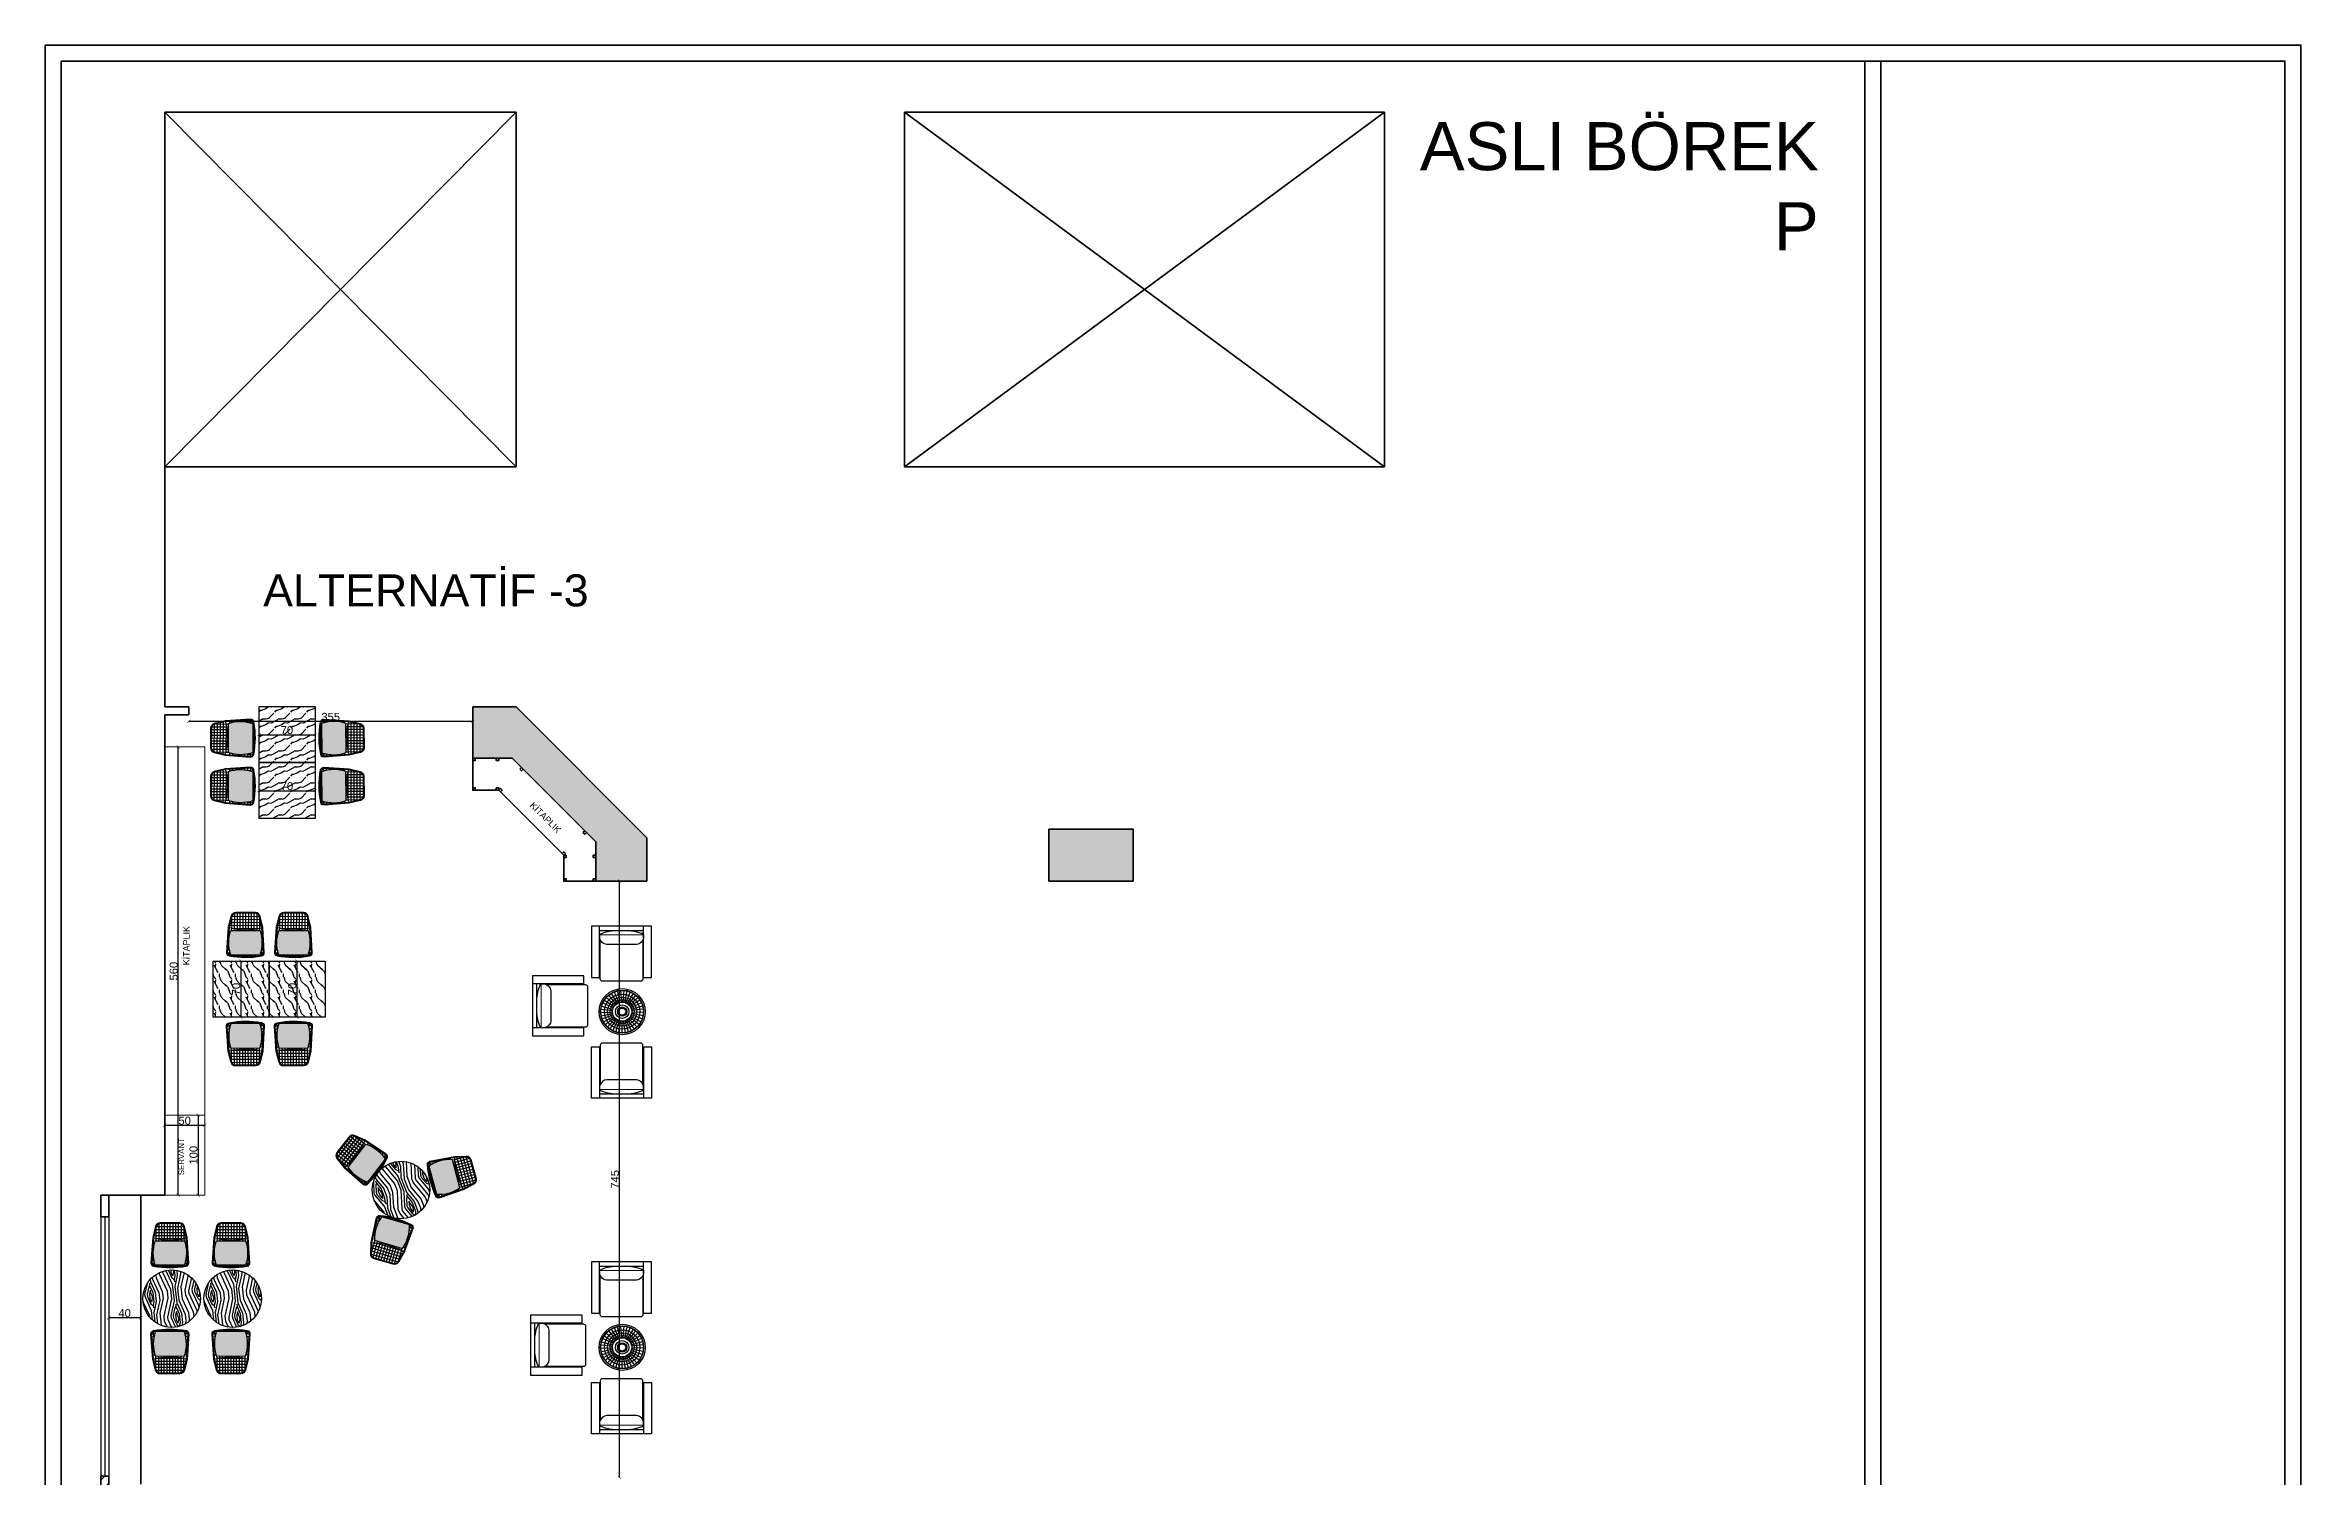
# Model space of a CAD drawing. Header units: millimetres. Extents: x 44201 to 155283, y 19965 to 32744.
# Drawn here: x 152464 to 155283, y 30956 to 32744 of the extents above; entities that cross this region are included whole.
import ezdxf

# ---------------------------------------------------------------- set-up
doc = ezdxf.new("R2010")
doc.units = ezdxf.units.MM
for name, color, linetype in [('CAM', 121, 'Continuous'), ('ELK', 40, 'Continuous'), ('MOB', 43, 'Continuous'), ('MUTFAK EKİPMAN', 150, 'Continuous'), ('TAR', 9, 'Continuous'), ('tefris', 36, 'Continuous'), ('yazi', 74, 'Continuous')]:
    doc.layers.add(name, color=color, linetype=linetype)
for name, color, linetype, lineweight in [('duvar', 7, 'Continuous', 35), ('estofado', 7, 'Continuous', 25), ('TEFRIS1', 15, 'Continuous', 15), ('tefriş', 252, 'Continuous', 13), ('ölçüler', 143, 'Continuous', 5)]:
    doc.layers.add(name, color=color, linetype=linetype, lineweight=lineweight)
doc.styles.get("Standard").update_dxf_attribs({"font": 'Arial.ttf'})
doc.dimstyles.new('ISO-25', dxfattribs={"dimtxt": 10, "dimasz": 4, "dimexe": 1.25, "dimexo": 0.625, "dimtad": 1, "dimtxsty": 'Standard', "dimblk": 'ARCHTICK', "dimcen": 2.5, "dimse1": 1, "dimse2": 1, "dimadec": 0, "dimazin": 0, "dimtfac": 1, "dimtmove": 0, "dimatfit": 3, "dimldrblk": 'ARCHTICK', "dimfxl": 1, "dimarcsym": 0})

# ---------------------------------------------------------------- blocks, each defined once
blk = doc.blocks.new('fhfhsdf')
at = {"layer": 'duvar'}
for p, q in [((142947.2, 13953.9), (142996.2, 13953.9)), ((142947.2, 13913.9), (142947.2, 13953.9)), ((143100.8, 13849.2), (142996.2, 13953.9)), ((142947.2, 13913.9), (142979.6, 13913.9)), ((143060.8, 13832.6), (142979.6, 13913.9)), ((143100.8, 13849.2), (143100.8, 13800.2)), ((143060.8, 13832.6), (143060.8, 13800.2)), ((143060.8, 13800.2), (143100.8, 13800.2))]:
    blk.add_line(p, q, dxfattribs=at)
for points in [[(142947.2, 13953.9), (142950.2, 13953.9), (142950.2, 13950.9), (142947.2, 13950.9)], [(142976.6, 13953.9), (142979.6, 13953.9), (142979.6, 13950.9), (142976.6, 13950.9)], [(143005.8, 13940), (143007.9, 13942.1), (143010, 13940), (143007.9, 13937.9)], [(142947.2, 13916.9), (142950.2, 13916.9), (142950.2, 13913.9), (142947.2, 13913.9)], [(142976.6, 13916.9), (142979.6, 13916.9), (142979.6, 13913.9), (142976.6, 13913.9)], [(142979.6, 13913.9), (142981.7, 13916), (142983.9, 13913.9), (142981.7, 13911.7)], [(143084.9, 13860.9), (143087, 13863), (143089.1, 13860.9), (143087, 13858.8)], [(143058.7, 13834.8), (143060.8, 13836.9), (143063, 13834.8), (143060.8, 13832.6)], [(143060.8, 13832.6), (143063.8, 13832.6), (143063.8, 13829.6), (143060.8, 13829.6)], [(143097.8, 13832.6), (143100.8, 13832.6), (143100.8, 13829.6), (143097.8, 13829.6)], [(143060.8, 13803.2), (143063.8, 13803.2), (143063.8, 13800.2), (143060.8, 13800.2)], [(143097.8, 13803.2), (143100.8, 13803.2), (143100.8, 13800.2), (143097.8, 13800.2)]]:
    blk.add_lwpolyline(points, close=True, dxfattribs=at)
blk = doc.blocks.new('fhsghg')
at = {"layer": 'tefris', "linetype": 'Continuous', "lineweight": 25}
h = blk.add_hatch(dxfattribs=at)
h.set_pattern_fill('WOOD2', color=35, scale=10, pattern_type=2)
h.set_pattern_definition([(108.4349, (15.2, 0), (-19.99996806, 40.0000087), [7.58946, -55.65608]), (139.3987, (12.8, 7.2), (-119.999980363, 100.000008425), [3.68782, -180.70308]), (136.8476, (30, 9.6), (-299.99995075, 280.0000566776), [8.77268, -429.86156]), (109.9831, (23.6, 15.6), (-59.99998908, 160.000013176), [4.68188, -229.41212]), (90, (22, 0), (-20, 20), [4, -16]), (118.4429, (22, 4), (139.999876778, -260.0000753187), [10.91788, -534.97588]), (84.2894, (16.8, 13.6), (-20.000026293, -179.99998847), [4.01996, -196.97756]), (129.8056, (17.2, 17.6), (80.000048652, -99.999961226), [3.1241, -153.0809])])
h.paths.add_polyline_path([(229331.2, 10732), (229331.2, 10662), (229401.2, 10662), (229401.2, 10732)])
at = {"layer": 'tefris', "color": 35, "linetype": 'Continuous', "lineweight": 25}
blk.add_lwpolyline([(229331.2, 10732), (229401.2, 10732), (229401.2, 10662), (229331.2, 10662), (229331.2, 10732)], dxfattribs=at)
blk = doc.blocks.new('_ArchTick')
at = {"color": 0, "linetype": 'ByBlock', "const_width": 0.15}
blk.add_lwpolyline([(-0.5, -0.5), (0.5, 0.5)], dxfattribs=at)
blk = doc.blocks.new('*D1775')
at = {"layer": 'Defpoints', "color": 0, "transparency": 16777216}
for p in [(152731.4, 31813.9), (152801.4, 31813.9), (152801.4, 31812.8)]:
    blk.add_point(p, dxfattribs=at)
at = {"layer": 'ölçüler', "color": 0, "lineweight": -2, "transparency": 16777216}
blk.add_line((152731.4, 31812.8), (152801.4, 31812.8), dxfattribs=at)
at = {"layer": 'ölçüler', "color": 0, "lineweight": -2, "transparency": 16777216, "xscale": 4, "yscale": 4, "zscale": 4, "rotation": 180}
blk.add_blockref('_ArchTick', (152731.4, 31812.8), dxfattribs=at)
at = {"layer": 'ölçüler', "color": 0, "lineweight": -2, "transparency": 16777216, "xscale": 4, "yscale": 4, "zscale": 4}
blk.add_blockref('_ArchTick', (152801.4, 31812.8), dxfattribs=at)
at = {"layer": 'ölçüler', "color": 0, "transparency": 16777216, "insert": (152766.4, 31818.5), "char_height": 10, "attachment_point": 5}
blk.add_mtext('70', dxfattribs=at)
blk = doc.blocks.new('Banqueta Banc May')
at = {"layer": 'estofado'}
h = blk.add_hatch(color=256, dxfattribs=at)
h.set_gradient(color1=(203, 207, 210), one_color=1, tint=1, name='CYLINDER')
h.paths.add_polyline_path([(0.123, -0.01, -0.345989), (0.172, -0.048), (0.205, -0.187), (0.205, -0.188, 0.00324), (0.215, -0.185), (0.181, -0.046, 0.345989), (0.123, 0), (-0.123, 0, 0.345989), (-0.181, -0.046), (-0.215, -0.185, 0.00324), (-0.205, -0.188), (-0.205, -0.187), (-0.172, -0.048, -0.345989), (-0.123, -0.01)])
h = blk.add_hatch(color=256, dxfattribs=at)
h.set_gradient(color1=(203, 207, 210), one_color=1, tint=1, name='CYLINDER')
h.paths.add_polyline_path([(0.123, -0.01, -0.345989), (0.172, -0.048), (0.205, -0.187), (0.205, -0.188, 0.00324), (0.215, -0.185), (0.181, -0.046, 0.345989), (0.123, 0), (-0.123, 0, 0.345989), (-0.181, -0.046), (-0.215, -0.185, 0.00324), (-0.205, -0.188), (-0.205, -0.187), (-0.172, -0.048, -0.345989), (-0.123, -0.01)])
h = blk.add_hatch(color=256, dxfattribs=at)
h.set_gradient(color1=(225, 227, 229), one_color=1, tint=1, name='CURVED')
h.paths.add_polyline_path([(0.182, -0.529, 0.167263), (0.182, -0.224), (-0.182, -0.224, 0.167263), (-0.182, -0.529)])
for p, q in [((-0.211, -0.279), (-0.197, -0.279)), ((-0.209, -0.241), (-0.188, -0.241)), ((-0.199, -0.16), (0.199, -0.16)), ((-0.19, -0.122), (0.19, -0.122)), ((-0.181, -0.085), (0.181, -0.085)), ((-0.175, -0.195), (-0.177, -0.224)), ((-0.175, -0.061), (-0.175, -0.195)), ((-0.171, -0.047), (0.171, -0.047)), ((-0.167, -0.197), (0.167, -0.197)), ((-0.14, -0.202), (-0.142, -0.224)), ((-0.14, -0.013), (-0.14, -0.202)), ((-0.105, -0.208), (-0.106, -0.224)), ((-0.105, -0.01), (-0.105, -0.208)), ((-0.07, -0.212), (-0.071, -0.224)), ((-0.07, -0.01), (-0.07, -0.212)), ((-0.035, -0.215), (-0.036, -0.224)), ((-0.035, -0.01), (-0.035, -0.215)), ((0, -0.01), (0, -0.215)), ((0, -0.215), (0, -0.224)), ((0.035, -0.01), (0.035, -0.215)), ((0.035, -0.215), (0.036, -0.224)), ((0.07, -0.01), (0.07, -0.212)), ((0.07, -0.212), (0.071, -0.224)), ((0.105, -0.01), (0.105, -0.208)), ((0.105, -0.208), (0.106, -0.224)), ((0.14, -0.013), (0.14, -0.202)), ((0.14, -0.202), (0.142, -0.224)), ((0.175, -0.061), (0.175, -0.195)), ((0.175, -0.195), (0.177, -0.224)), ((0.188, -0.241), (0.209, -0.241)), ((0.197, -0.279), (0.211, -0.279)), ((-0.226, -0.503), (-0.19, -0.503)), ((-0.224, -0.466), (-0.199, -0.466)), ((-0.221, -0.429), (-0.205, -0.429)), ((-0.219, -0.391), (-0.207, -0.391)), ((-0.216, -0.354), (-0.207, -0.354)), ((-0.214, -0.316), (-0.204, -0.316)), ((-0.198, -0.473), (-0.203, -0.531)), ((-0.167, -0.529), (-0.168, -0.537)), ((-0.141, -0.541), (0.141, -0.541)), ((-0.132, -0.529), (-0.133, -0.542)), ((-0.096, -0.529), (-0.098, -0.546)), ((-0.061, -0.529), (-0.063, -0.548)), ((0, -0.529), (0, -0.55)), ((0.061, -0.529), (0.063, -0.548)), ((0.096, -0.529), (0.098, -0.546)), ((0.132, -0.529), (0.133, -0.542)), ((0.167, -0.529), (0.168, -0.537)), ((0.19, -0.503), (0.226, -0.503)), ((0.198, -0.473), (0.203, -0.531)), ((0.199, -0.466), (0.224, -0.466)), ((0.204, -0.316), (0.214, -0.316)), ((0.205, -0.429), (0.221, -0.429)), ((0.207, -0.354), (0.216, -0.354)), ((0.207, -0.391), (0.219, -0.391))]:
    blk.add_line(p, q, dxfattribs=at)
for points in [[(0.236, -0.499), (0.215, -0.185), (0.181, -0.046, 0.345989), (0.123, 0), (-0.123, 0, 0.345989), (-0.181, -0.046), (-0.215, -0.185), (-0.236, -0.499, 0.379693), (-0.203, -0.541, 0.092971), (0.203, -0.541, 0.379693)], [(0.226, -0.5), (0.205, -0.187), (0.172, -0.048, 0.345989), (0.123, -0.01), (-0.123, -0.01, 0.345989), (-0.172, -0.048), (-0.205, -0.187), (-0.226, -0.5, 0.379693), (-0.202, -0.531, 0.092971), (0.202, -0.531, 0.379693)], [(-0.182, -0.529, -0.167263), (-0.182, -0.224), (0.182, -0.224, -0.167263), (0.182, -0.529)]]:
    blk.add_lwpolyline(points, format="xyb", close=True, dxfattribs=at)
blk.add_arc((0, 0.573), 0.788, 254.1516, 285.8484, dxfattribs=at)
blk = doc.blocks.new('*D1776')
at = {"layer": 'Defpoints', "color": 0, "transparency": 16777216}
for p in [(152731.4, 31883.9), (152801.4, 31883.9), (152801.4, 31882.8)]:
    blk.add_point(p, dxfattribs=at)
at = {"layer": 'ölçüler', "color": 0, "lineweight": -2, "transparency": 16777216}
blk.add_line((152731.4, 31882.8), (152801.4, 31882.8), dxfattribs=at)
at = {"layer": 'ölçüler', "color": 0, "lineweight": -2, "transparency": 16777216, "xscale": 4, "yscale": 4, "zscale": 4, "rotation": 180}
blk.add_blockref('_ArchTick', (152731.4, 31882.8), dxfattribs=at)
at = {"layer": 'ölçüler', "color": 0, "lineweight": -2, "transparency": 16777216, "xscale": 4, "yscale": 4, "zscale": 4}
blk.add_blockref('_ArchTick', (152801.4, 31882.8), dxfattribs=at)
at = {"layer": 'ölçüler', "color": 0, "transparency": 16777216, "insert": (152766.4, 31888.5), "char_height": 10, "attachment_point": 5}
blk.add_mtext('70', dxfattribs=at)
blk = doc.blocks.new('*D1777')
at = {"layer": 'Defpoints', "color": 0, "transparency": 16777216}
for p in [(152709.8, 31600), (152708.8, 31530), (152709.8, 31530)]:
    blk.add_point(p, dxfattribs=at)
at = {"layer": 'ölçüler', "color": 0, "lineweight": -2, "transparency": 16777216}
blk.add_line((152708.8, 31600), (152708.8, 31530), dxfattribs=at)
at = {"layer": 'ölçüler', "color": 0, "lineweight": -2, "transparency": 16777216, "xscale": 4, "yscale": 4, "zscale": 4}
for p, rotation in [((152708.8, 31600), 90), ((152708.8, 31530), 270)]:
    blk.add_blockref('_ArchTick', p, dxfattribs=dict(at, rotation=rotation))
at = {"layer": 'ölçüler', "color": 0, "transparency": 16777216, "insert": (152703, 31565), "char_height": 10, "attachment_point": 5, "rotation": 90}
blk.add_mtext('70', dxfattribs=at)
blk = doc.blocks.new('*D1778')
at = {"layer": 'Defpoints', "color": 0, "transparency": 16777216}
for p in [(152779.8, 31600), (152778.8, 31530), (152779.8, 31530)]:
    blk.add_point(p, dxfattribs=at)
at = {"layer": 'ölçüler', "color": 0, "lineweight": -2, "transparency": 16777216}
blk.add_line((152778.8, 31600), (152778.8, 31530), dxfattribs=at)
at = {"layer": 'ölçüler', "color": 0, "lineweight": -2, "transparency": 16777216, "xscale": 4, "yscale": 4, "zscale": 4}
for p, rotation in [((152778.8, 31600), 90), ((152778.8, 31530), 270)]:
    blk.add_blockref('_ArchTick', p, dxfattribs=dict(at, rotation=rotation))
at = {"layer": 'ölçüler', "color": 0, "transparency": 16777216, "insert": (152773, 31565), "char_height": 10, "attachment_point": 5, "rotation": 90}
blk.add_mtext('70', dxfattribs=at)
blk = doc.blocks.new('*D1745')
at = {"layer": 'Defpoints', "color": 0, "transparency": 16777216}
for p in [(152630.6, 31867.4), (152663.6, 31867.4), (152663.6, 31307.4)]:
    blk.add_point(p, dxfattribs=at)
at = {"layer": 'ölçüler', "color": 0, "lineweight": -2, "transparency": 16777216}
blk.add_line((152630.6, 31307.4), (152630.6, 31867.4), dxfattribs=at)
at = {"layer": 'ölçüler', "color": 0, "lineweight": -2, "transparency": 16777216, "xscale": 4, "yscale": 4, "zscale": 4}
for p, rotation in [((152630.6, 31867.4), 90), ((152630.6, 31307.4), 270)]:
    blk.add_blockref('_ArchTick', p, dxfattribs=dict(at, rotation=rotation))
at = {"layer": 'ölçüler', "color": 0, "transparency": 16777216, "insert": (152624.9, 31587.4), "char_height": 10, "attachment_point": 5, "rotation": 90}
blk.add_mtext('560', dxfattribs=at)
blk = doc.blocks.new('DSFHSFHF')
at = {"layer": 'tefris'}
for p, q in [((128772.8, -3013.1), (128708.5, -3013.1)), ((128708.5, -3013.1), (128708.5, -3024)), ((128772.8, -3088.2), (128772.8, -3013.1)), ((128708.5, -3022.2), (128708.5, -3024)), ((128708.5, -3023.1), (128772.8, -3023.1)), ((128767.4, -3023.1), (128767.4, -3078.2)), ((128708.5, -3077.3), (128708.5, -3088.2)), ((128708.5, -3078.2), (128772.8, -3078.2)), ((128708.5, -3088.2), (128772.8, -3088.2))]:
    blk.add_line(p, q, dxfattribs=at)
for points in [[(128755.6, -3077.3), (128708.5, -3077.3), (128706.7, -3077.3, -0.414214), (128704, -3074.6), (128704, -3026.7, -0.414214), (128706.7, -3024), (128708.5, -3024), (128755.6, -3024)], [(128767.4, -3057.5, -0.1061), (128763, -3076.9, -0.322902), (128761.3, -3078.2), (128760.2, -3078.2, -0.394192), (128749.8, -3069.3), (128749.8, -3051.4), (128749.8, -3032, -0.28721), (128756.4, -3023.6, -0.28721)], [(128762.5, -3023.6, -0.125627), (128763, -3024.4, -0.1061), (128767.4, -3043.8)]]:
    blk.add_lwpolyline(points, format="xyb", dxfattribs=at)
at = {"layer": 'TEFRIS1'}
for p, q in [((128762.6, -3023.6), (128756.4, -3023.6)), ((128762.1, -3023.6), (128762.1, -3078.2)), ((128763.8, -3075), (128763.8, -3078.2))]:
    blk.add_line(p, q, dxfattribs=at)
blk = doc.blocks.new('4348-16')
at = {"layer": 'MOB'}
blk.add_circle((0, 0), 44.5, dxfattribs=at)
at = {"layer": 'TAR'}
for p, q in [((-41, 1.6), (-19, 0.7)), ((-40.3, 7.8), (-18.7, 3.6)), ((-38.6, 13.9), (-17.9, 6.4)), ((-36, 19.6), (-16.7, 9.1)), ((-32.6, 24.9), (-15.1, 11.5)), ((-28.4, 29.5), (-13.2, 13.7)), ((-23.6, 33.5), (-10.9, 15.5)), ((-18.2, 36.7), (-8.4, 17)), ((-12.4, 39.1), (-5.7, 18.1)), ((-6.3, 40.5), (-2.9, 18.8)), ((0, 41), (0, 19)), ((6.3, 40.5), (2.9, 18.8)), ((12.4, 39.1), (5.7, 18.1)), ((18.2, 36.7), (8.4, 17)), ((23.6, 33.5), (10.9, 15.5)), ((28.4, 29.5), (13.2, 13.7)), ((32.6, 24.9), (15.1, 11.5)), ((36, 19.6), (16.7, 9.1)), ((38.6, 13.9), (17.9, 6.4)), ((40.3, 7.8), (18.7, 3.6)), ((41, 1.6), (19, 0.7)), ((-40.7, -4.7), (-18.9, -2.2)), ((-39.5, -10.9), (-18.3, -5)), ((-37.4, -16.8), (-17.3, -7.8)), ((-34.4, -22.3), (-15.9, -10.3)), ((-30.6, -27.3), (-14.2, -12.6)), ((-26.1, -31.6), (-12.1, -14.7)), ((-21, -35.2), (-9.7, -16.3)), ((-15.3, -38), (-7.1, -17.6)), ((-9.3, -39.9), (-4.3, -18.5)), ((-3.1, -40.9), (-1.5, -18.9)), ((3.1, -40.9), (1.5, -18.9)), ((9.3, -39.9), (4.3, -18.5)), ((15.3, -38), (7.1, -17.6)), ((21, -35.2), (9.7, -16.3)), ((26.1, -31.6), (12.1, -14.7)), ((30.6, -27.3), (14.2, -12.6)), ((34.4, -22.3), (15.9, -10.3)), ((37.4, -16.8), (17.3, -7.8)), ((39.5, -10.9), (18.3, -5)), ((40.7, -4.7), (18.9, -2.2))]:
    blk.add_line(p, q, dxfattribs=at)
for radius in [41.5, 41, 34, 28, 23, 19, 18.5, 13, 9, 7]:
    blk.add_circle((0, 0), radius, dxfattribs=at)
blk = doc.blocks.new('jnsfghndg')
at = {"layer": 'tefris', "color": 35, "linetype": 'Continuous', "lineweight": 25}
for p, q in [((144995.8, -1291.8), (145005.1, -1303.9)), ((145000.5, -1290.1), (145010.3, -1302.9)), ((145004.8, -1289.3), (145013.4, -1300.6)), ((145008.6, -1289.2), (145014.4, -1296.8)), ((145011.7, -1289.4), (145015.8, -1294.7)), ((145015.2, -1290), (145017.2, -1292.7)), ((145015.7, -1290.2), (145016.9, -1291)), ((145016.9, -1291), (145020.6, -1292)), ((144979, -1311.6), (144980, -1312.3)), ((144980, -1312.3), (144998.8, -1317.6)), ((144980.2, -1308), (144981, -1308.5)), ((144981, -1308.5), (144999.9, -1313.8)), ((144981.8, -1304.6), (144982.1, -1304.8)), ((144982.1, -1304.8), (144997.2, -1309)), ((144983.1, -1302.5), (144983.5, -1302.7)), ((144983.5, -1302.7), (144991, -1304.8)), ((144984.6, -1300.5), (144986.9, -1302.1)), ((144986.2, -1298.6), (144986.3, -1298.6)), ((144986.3, -1298.6), (144988.3, -1300)), ((144986.9, -1302.1), (144990.7, -1303.1)), ((144987.1, -1297.7), (144992.1, -1301.1)), ((144988.3, -1300), (144990.7, -1303.1)), ((144989, -1296), (144993.5, -1299)), ((144991, -1304.8), (144994.5, -1304.2)), ((144992.1, -1301.1), (144994.5, -1304.2)), ((144992.2, -1293.7), (144994.5, -1295.3)), ((144993.5, -1299), (145000.6, -1308.4)), ((144994.5, -1295.3), (145004, -1307.7)), ((144994.5, -1304.2), (144996.5, -1305.6)), ((144997.2, -1309), (145011.5, -1318.7)), ((144999.9, -1313.8), (145008.1, -1319.4)), ((145000.6, -1308.4), (145014.9, -1318.1)), ((145004, -1307.7), (145014.3, -1314.6)), ((145005.1, -1303.9), (145015.3, -1310.9)), ((145010.3, -1302.9), (145014.4, -1305.7)), ((145013.4, -1300.6), (145015.4, -1302)), ((145014.3, -1314.6), (145029.4, -1318.9)), ((145014.4, -1296.8), (145016.5, -1298.2)), ((145014.4, -1305.7), (145033.2, -1311)), ((145015.3, -1310.9), (145030.4, -1315.1)), ((145015.4, -1302), (145034.3, -1307.2)), ((145015.8, -1294.7), (145017.9, -1296.1)), ((145016.5, -1298.2), (145031.5, -1302.4)), ((145017.2, -1292.7), (145021.3, -1295.5)), ((145017.9, -1296.1), (145025.4, -1298.3)), ((145020.6, -1292), (145022.7, -1293.4)), ((145021.3, -1295.5), (145025.1, -1296.5)), ((145022.7, -1293.4), (145025.1, -1296.5)), ((145025.4, -1298.3), (145028.8, -1297.6)), ((145028.7, -1297.5), (145028.8, -1297.6)), ((145028.8, -1297.6), (145029, -1297.7)), ((145030.4, -1315.1), (145036.6, -1319.3)), ((145031.5, -1302.4), (145033.9, -1304)), ((145033.2, -1311), (145037.6, -1314)), ((145034.3, -1307.2), (145036.1, -1308.5)), ((144978, -1320), (144979.9, -1321.2)), ((144978.2, -1315.6), (144981, -1317.5)), ((144978.3, -1323.1), (144980.6, -1324.7)), ((144979.5, -1328.4), (144986.6, -1337.8)), ((144979.9, -1321.2), (144995, -1325.5)), ((144980.6, -1324.7), (144991.9, -1327.8)), ((144980.9, -1326.4), (144982.9, -1327.8)), ((144981, -1317.5), (144996, -1321.7)), ((144982.9, -1327.8), (144983.3, -1329.5)), ((144982.9, -1327.8), (144990.5, -1329.9)), ((144983.3, -1329.5), (144988, -1335.7)), ((144986.6, -1337.8), (144988.7, -1339.1)), ((144987, -1330.6), (144989.1, -1331.9)), ((144987, -1330.6), (144989.4, -1333.7)), ((144988, -1335.7), (144990.1, -1337.1)), ((144989.1, -1331.9), (144992.9, -1333)), ((144989.4, -1333.7), (144993.5, -1336.4)), ((144990.1, -1337.1), (144997.6, -1339.2)), ((144990.5, -1329.9), (144998.7, -1335.5)), ((144991.9, -1327.8), (145000.1, -1333.4)), ((144992.9, -1333), (144994.9, -1334.4)), ((144993.5, -1336.4), (144997.3, -1337.5)), ((144994.9, -1334.4), (144997.3, -1337.5)), ((144995, -1325.5), (145001.1, -1329.6)), ((144996, -1321.7), (145002.2, -1325.9)), ((144997.6, -1339.2), (145001.1, -1338.6)), ((144998.7, -1335.5), (145001.1, -1338.6)), ((144998.8, -1317.6), (145005, -1321.8)), ((145000.1, -1333.4), (145007.2, -1342.7)), ((145001.1, -1329.6), (145010.6, -1342.1)), ((145001.1, -1338.6), (145003.1, -1339.9)), ((145002.2, -1325.9), (145011.7, -1338.3)), ((145005, -1321.8), (145016.8, -1337.3)), ((145008.1, -1319.4), (145020, -1334.9)), ((145011.5, -1318.7), (145021, -1331.2)), ((145011.7, -1338.3), (145021.9, -1345.2)), ((145014.9, -1318.1), (145026.2, -1321.3)), ((145015.3, -1319.8), (145017.3, -1321.2)), ((145016.8, -1337.3), (145020.9, -1340.1)), ((145017.3, -1321.2), (145017.7, -1322.9)), ((145017.3, -1321.2), (145024.9, -1323.3)), ((145017.7, -1322.9), (145022.4, -1329.1)), ((145020, -1334.9), (145022, -1336.3)), ((145021, -1331.2), (145023.1, -1332.6)), ((145021.4, -1324), (145023.5, -1325.4)), ((145021.4, -1324), (145023.8, -1327.1)), ((145022, -1336.3), (145030.7, -1338.8)), ((145022.4, -1329.1), (145024.5, -1330.5)), ((145023.1, -1332.6), (145033.2, -1335.4)), ((145023.5, -1325.4), (145027.2, -1326.4)), ((145023.8, -1327.1), (145027.9, -1329.9)), ((145024.5, -1330.5), (145032, -1332.6)), ((145024.9, -1323.3), (145033, -1328.9)), ((145026.2, -1321.3), (145034.4, -1326.8)), ((145027.2, -1326.4), (145029.3, -1327.8)), ((145027.9, -1329.9), (145031.7, -1330.9)), ((145029.3, -1327.8), (145031.7, -1330.9)), ((145029.4, -1318.9), (145035.5, -1323)), ((145032, -1332.6), (145035.4, -1332)), ((145033, -1328.9), (145035.4, -1332)), ((145034.4, -1326.8), (145036.3, -1329.2)), ((145035.4, -1332), (145035.4, -1332)), ((145035.5, -1323), (145037.4, -1325.5)), ((145036.6, -1319.3), (145038, -1321.1)), ((144988.7, -1339.1), (145003.8, -1343.4)), ((144991, -1343.9), (145006.5, -1348.2)), ((145003.8, -1343.4), (145011.9, -1348.9)), ((145006.5, -1348.2), (145007.9, -1349.2)), ((145007.2, -1342.7), (145015.3, -1348.3)), ((145010.6, -1342.1), (145018.4, -1347.3)), ((145020.9, -1340.1), (145027.5, -1341.9)), ((145021.9, -1345.2), (145022.5, -1345.4))]:
    blk.add_line(p, q, dxfattribs=at)
blk.add_circle((145008, -1319.2), 30, dxfattribs=at)
blk = doc.blocks.new('*D1746')
at = {"layer": 'Defpoints', "color": 0, "transparency": 16777216}
for p in [(152646.8, 31407.4), (152646.8, 31307.4), (152655.4, 31307.4)]:
    blk.add_point(p, dxfattribs=at)
at = {"layer": 'ölçüler', "color": 0, "lineweight": -2, "transparency": 16777216}
blk.add_line((152655.4, 31407.4), (152655.4, 31307.4), dxfattribs=at)
at = {"layer": 'ölçüler', "color": 0, "lineweight": -2, "transparency": 16777216, "xscale": 4, "yscale": 4, "zscale": 4}
for p, rotation in [((152655.4, 31407.4), 90), ((152655.4, 31307.4), 270)]:
    blk.add_blockref('_ArchTick', p, dxfattribs=dict(at, rotation=rotation))
at = {"layer": 'ölçüler', "color": 0, "transparency": 16777216, "insert": (152649.7, 31357.4), "char_height": 10, "attachment_point": 5, "rotation": 90}
blk.add_mtext('100', dxfattribs=at)
blk = doc.blocks.new('*D1747')
at = {"layer": 'Defpoints', "color": 0, "transparency": 16777216}
for p in [(152613.6, 31394.8), (152663.6, 31394.8), (152663.6, 31394.8)]:
    blk.add_point(p, dxfattribs=at)
at = {"layer": 'ölçüler', "color": 0, "lineweight": -2, "transparency": 16777216}
blk.add_line((152613.6, 31394.8), (152663.6, 31394.8), dxfattribs=at)
at = {"layer": 'ölçüler', "color": 0, "lineweight": -2, "transparency": 16777216, "xscale": 4, "yscale": 4, "zscale": 4, "rotation": 180}
blk.add_blockref('_ArchTick', (152613.6, 31394.8), dxfattribs=at)
at = {"layer": 'ölçüler', "color": 0, "lineweight": -2, "transparency": 16777216, "xscale": 4, "yscale": 4, "zscale": 4}
blk.add_blockref('_ArchTick', (152663.6, 31394.8), dxfattribs=at)
at = {"layer": 'ölçüler', "color": 0, "transparency": 16777216, "insert": (152638.6, 31400.5), "char_height": 10, "attachment_point": 5}
blk.add_mtext('50', dxfattribs=at)
blk = doc.blocks.new('*D1757')
at = {"layer": 'Defpoints', "color": 0, "transparency": 16777216}
for p in [(152543.6, 31156.5), (152543.6, 31154.3), (152583.6, 31156.5)]:
    blk.add_point(p, dxfattribs=at)
at = {"layer": 'ölçüler', "color": 0, "lineweight": -2, "transparency": 16777216}
blk.add_line((152583.6, 31154.3), (152543.6, 31154.3), dxfattribs=at)
at = {"layer": 'ölçüler', "color": 0, "lineweight": -2, "transparency": 16777216, "xscale": 4, "yscale": 4, "zscale": 4, "rotation": 180}
blk.add_blockref('_ArchTick', (152543.6, 31154.3), dxfattribs=at)
at = {"layer": 'ölçüler', "color": 0, "lineweight": -2, "transparency": 16777216, "xscale": 4, "yscale": 4, "zscale": 4}
blk.add_blockref('_ArchTick', (152583.6, 31154.3), dxfattribs=at)
at = {"layer": 'ölçüler', "color": 0, "transparency": 16777216, "insert": (152563.6, 31160.1), "char_height": 10, "attachment_point": 5}
blk.add_mtext('40', dxfattribs=at)
blk = doc.blocks.new('*D1761')
at = {"layer": 'Defpoints', "color": 0, "transparency": 16777216}
for p in [(153182, 31699.8), (153187.2, 31699.8), (153187.2, 30954.8)]:
    blk.add_point(p, dxfattribs=at)
at = {"layer": 'ölçüler', "color": 0, "lineweight": -2, "transparency": 16777216}
blk.add_line((153182, 30954.8), (153182, 31699.8), dxfattribs=at)
at = {"layer": 'ölçüler', "color": 0, "lineweight": -2, "transparency": 16777216, "xscale": 4, "yscale": 4, "zscale": 4}
for p, rotation in [((153182, 31699.8), 90), ((153182, 30954.8), 270)]:
    blk.add_blockref('_ArchTick', p, dxfattribs=dict(at, rotation=rotation))
at = {"layer": 'ölçüler', "color": 0, "transparency": 16777216, "insert": (153176.3, 31327.3), "char_height": 10, "attachment_point": 5, "rotation": 90}
blk.add_mtext('745', dxfattribs=at)
blk = doc.blocks.new('*D1762')
at = {"layer": 'Defpoints', "color": 0, "transparency": 16777216}
for p in [(152643.6, 31917.4), (152998.6, 31917.4), (152643.6, 31899.3)]:
    blk.add_point(p, dxfattribs=at)
at = {"layer": 'ölçüler', "color": 0, "lineweight": -2, "transparency": 16777216}
blk.add_line((152998.6, 31899.3), (152643.6, 31899.3), dxfattribs=at)
at = {"layer": 'ölçüler', "color": 0, "lineweight": -2, "transparency": 16777216, "xscale": 4, "yscale": 4, "zscale": 4, "rotation": 180}
blk.add_blockref('_ArchTick', (152643.6, 31899.3), dxfattribs=at)
at = {"layer": 'ölçüler', "color": 0, "lineweight": -2, "transparency": 16777216, "xscale": 4, "yscale": 4, "zscale": 4}
blk.add_blockref('_ArchTick', (152998.6, 31899.3), dxfattribs=at)
at = {"layer": 'ölçüler', "color": 0, "transparency": 16777216, "insert": (152821.1, 31905), "char_height": 10, "attachment_point": 5}
blk.add_mtext('355', dxfattribs=at)

msp = doc.modelspace()

# ---------------------------------------------------------------- hatches: boundary and pattern name
at = {"layer": 'CAM'}
h = msp.add_hatch(dxfattribs=at)
h.set_pattern_fill('ANSI31', color=251, scale=3)
h.set_pattern_definition([(45, (-419.5085, 17753.385), (-6.7351921, 6.7351921), [])])
h.paths.add_polyline_path([(152879.643, 28654.409), (152869.643, 28654.409), (152869.643, 28066.409), (152857.643, 28066.409), (152857.643, 28046.409), (152857.65, 28046.409), (152869.643, 28046.409), (152869.643, 27658.409), (152627.643, 27658.409), (152627.643, 27694.409), (152587.643, 27694.409), (152533.643, 27694.409), (152533.643, 27643.409), (152879.643, 27643.409)])
h.paths.add_polyline_path([(152767.643, 28066.409), (152533.643, 28066.409), (152533.643, 28046.409), (152767.643, 28046.409)], flags=17)
h.paths.add_polyline_path([(152543.643, 28151.409), (152533.643, 28151.409), (152533.643, 28066.409), (152543.643, 28066.409)], flags=17)
h.paths.add_polyline_path([(152543.643, 28046.409), (152533.643, 28046.409), (152533.643, 27953.409), (152543.643, 27953.409)], flags=17)
h.paths.add_polyline_path([(152543.643, 28504.409), (152533.643, 28504.409), (152533.643, 28358.409), (152543.643, 28358.409)], flags=17)
h.paths.add_polyline_path([(152543.643, 29377.409), (152533.643, 29377.409), (152533.643, 29224.409), (152543.643, 29224.409)])
h.paths.add_polyline_path([(152543.643, 30160.409), (152533.643, 30160.409), (152533.643, 30088.409), (152543.643, 30088.409)])
h.paths.add_polyline_path([(152543.643, 30956.409), (152533.643, 30956.409), (152533.643, 30884.409), (152543.643, 30884.409)])
h.paths.add_polyline_path([(153738.643, 30090.757), (153718.643, 30090.757), (153718.643, 29367.757), (153738.643, 29367.757)])
at = {"layer": 'duvar'}
h = msp.add_hatch(color=251, dxfattribs=at)
h.dxf.hatch_style = 1
h.paths.add_polyline_path([(153052.939, 31917.409), (152998.643, 31917.409), (152998.643, 31853.409), (153047.643, 31853.409), (153152.294, 31748.757), (153152.294, 31699.757), (153216.294, 31699.757), (153216.294, 31754.054)])
h = msp.add_hatch(color=251, dxfattribs=at)
h.dxf.hatch_style = 1
h.paths.add_polyline_path([(153718.643, 31764.757), (153718.643, 31699.757), (153823.643, 31699.757), (153823.643, 31764.757)])

# ---------------------------------------------------------------- linework, layer by layer
at = {"layer": 'CAM'}
for p, q in [((152533.643, 31280.409), (152533.643, 30956.409)), ((152538.643, 31280.409), (152538.643, 30956.409)), ((152543.643, 31280.409), (152543.643, 30956.409))]:
    msp.add_line(p, q, dxfattribs=at)
at = {"layer": 'duvar'}
for p, q in [((154737.939, 29955.757), (154737.939, 32724.224)), ((154757.939, 29955.757), (154757.939, 32724.224)), ((152613.643, 31917.409), (152613.643, 32660.49)), ((153052.939, 32660.49), (152613.643, 32660.49)), ((153052.939, 32660.49), (152613.643, 32217.409)), ((153052.939, 32217.409), (152613.643, 32660.49)), ((153052.939, 32217.409), (153052.939, 32660.49)), ((153537.939, 32217.409), (153537.939, 32660.49)), ((153537.939, 32660.49), (154137.939, 32660.49)), ((153537.939, 32217.409), (154137.939, 32660.49)), ((154137.939, 32217.409), (153537.939, 32660.49)), ((154137.939, 32217.409), (154137.939, 32660.49)), ((152613.643, 32217.409), (153052.939, 32217.409)), ((153537.939, 32217.409), (154137.939, 32217.409)), ((152643.643, 31917.409), (152613.643, 31917.409)), ((152643.643, 31917.409), (152643.643, 31907.409)), ((152998.643, 31917.409), (152998.643, 31853.409)), ((152998.643, 31917.409), (153052.939, 31917.409)), ((153216.294, 31754.054), (153052.939, 31917.409)), ((152643.643, 31907.409), (152613.643, 31907.409)), ((152613.643, 31907.409), (152613.643, 31307.409)), ((152998.643, 31853.409), (153047.643, 31853.409)), ((153152.294, 31748.757), (153047.643, 31853.409)), ((153152.294, 31748.757), (153152.294, 31699.757)), ((153216.294, 31699.757), (153216.294, 31754.054)), ((153718.643, 31764.757), (153823.643, 31764.757)), ((153718.643, 31764.757), (153718.643, 31699.757)), ((153823.643, 31699.757), (153823.643, 31764.757)), ((153152.294, 31699.757), (153216.294, 31699.757)), ((153718.643, 31699.757), (153823.643, 31699.757)), ((152613.643, 31307.409), (152533.643, 31307.409)), ((152533.643, 31307.409), (152533.643, 31280.409)), ((152543.643, 31307.409), (152543.643, 31280.409)), ((152583.643, 31307.409), (152583.643, 30946.409)), ((152543.643, 31280.409), (152533.643, 31280.409)), ((152543.643, 30956.409), (152533.643, 30956.409)), ((152533.643, 30956.409), (152533.643, 30884.409)), ((152543.643, 30956.409), (152543.643, 30884.409))]:
    msp.add_line(p, q, dxfattribs=at)
for points in [[(152464.215, 32744.224), (155283.011, 32744.224), (155283.011, 27492.631), (152464.215, 27492.631)], [(152484.215, 32724.224), (155263.011, 32724.224), (155263.011, 27512.631), (152484.215, 27512.631)]]:
    msp.add_lwpolyline(points, close=True, dxfattribs=at)
at = {"layer": 'tefriş'}
for p, q in [((152663.643, 31867.409), (152613.643, 31867.409)), ((152663.643, 31867.409), (152663.643, 31307.409)), ((152663.643, 31307.409), (152613.643, 31307.409))]:
    msp.add_line(p, q, dxfattribs=at)
msp.add_lwpolyline([(152613.643, 31307.409), (152613.643, 31407.409), (152663.643, 31407.409), (152663.643, 31307.409)], close=True, dxfattribs=at)

# ---------------------------------------------------------------- block references
at = {"layer": 'ELK', "xscale": 0.6480000000000001, "yscale": 0.6480000000000001, "zscale": 0.6480000000000001, "rotation": 180}
for p in [(153185.243, 31536.765), (153185.243, 31117.362)]:
    msp.add_blockref('4348-16', p, dxfattribs=at)
at = {"layer": 'estofado'}
for p, xscale, yscale, zscale, rotation in [((152670.93, 31878.759), 99.99999999999999, 99.99999999999999, 99.99999999999999, 89.5868727987717), ((152862.617, 31878.759), -99.99999999999999, 99.99999999999999, 99.99999999999999, 270.4131272012283), ((152670.93, 31818.759), 99.99999999999999, 99.99999999999999, 99.99999999999999, 89.5868727987717), ((152862.617, 31818.759), -99.99999999999999, 99.99999999999999, 99.99999999999999, 270.4131272012283), ((152714.732, 31660.56), 99.99999999999999, 99.99999999999999, 99.99999999999999, 359.5868727987717), ((152774.732, 31660.56), 99.99999999999999, 99.99999999999999, 99.99999999999999, 359.5868727987717), ((152714.732, 31468.873), -99.99999999999999, 99.99999999999999, 99.99999999999999, 180.4131272012283), ((152774.732, 31468.873), -99.99999999999999, 99.99999999999999, 99.99999999999999, 180.4131272012283), ((152836.276, 31370.394), 99.99999999999994, 99.99999999999994, 99.99999999999994, 52.54519324092931), ((152999.485, 31340.043), -99.99999999999994, 99.99999999999996, 99.99999999999994, 285.1389954471974), ((152620.179, 31273), 99.99999999999994, 99.99999999999994, 99.99999999999994, 359.8610045528026), ((152696.61, 31273), 99.99999999999994, 99.99999999999994, 99.99999999999994, 359.8610045528026), ((152887.166, 31224.556), -99.99999999999994, 99.99999999999996, 99.99999999999994, 163.8248470063385), ((152620.179, 31084.191), -99.99999999999994, 99.99999999999994, 99.99999999999994, 180.1389954471974), ((152696.61, 31084.191), -99.99999999999994, 99.99999999999994, 99.99999999999994, 180.1389954471974)]:
    msp.add_blockref('Banqueta Banc May', p, dxfattribs=dict(at, xscale=xscale, yscale=yscale, zscale=zscale, rotation=rotation))
at = {"layer": 'tefriş'}
msp.add_blockref('fhfhsdf', (10051.448, 17899.546), dxfattribs=at)
at = {"layer": 'ölçüler'}
for name, p, rotation in [('fhsghg', (163463.488, -197483.118), 90), ('fhsghg', (163463.488, -197553.118), 90), ('DSFHSFHF', (150133.933, -97129.157), 90), ('DSFHSFHF', (281846.049, 28493.278), 180), ('DSFHSFHF', (150133.933, -97548.56), 90), ('DSFHSFHF', (281843.633, 28069.456), 180)]:
    msp.add_blockref(name, p, dxfattribs=dict(at, rotation=rotation))
for p in [(-76657.145, 20868.002), (-76587.145, 20868.002)]:
    msp.add_blockref('fhsghg', p, dxfattribs=at)
at = {"layer": 'ölçüler', "xscale": -1, "rotation": 90}
for p in [(150133.933, 160201.474), (150133.933, 159782.071)]:
    msp.add_blockref('DSFHSFHF', p, dxfattribs=at)
at = {"layer": 'ölçüler', "xscale": 1.2, "yscale": 1.2, "zscale": 1.2}
for p, rotation in [((10552.028, 131395.936), 325.4126255553184), ((41019.282, 164694.705), 310.4126255553184), ((41095.714, 164694.705), 310.4126255553184)]:
    msp.add_blockref('jnsfghndg', p, dxfattribs=dict(at, rotation=rotation))

# ---------------------------------------------------------------- texts
at = {"layer": 'MUTFAK EKİPMAN', "attachment_point": 3}
for s, insert, char_height in [('{\\C7;ASLI BÖREK\\PP}', (154680.49, 32647.995), 60), ('{\\C7;ALTERNATİF -3}', (153143.386, 32083.055), 40)]:
    msp.add_mtext_dynamic_manual_height_columns(s, width=740.25189, gutter_width=12.5, heights=[0], dxfattribs=dict(at, insert=insert, char_height=char_height))
at = {"layer": 'yazi', "lineweight": 25}
for s, width, insert, char_height, attachment_point, rotation in [('KİTAPLIK', 121.07282, (153074.844, 31799.357), 8, 1, 315.18837), ('KİTAPLIK', 121.07282, (152636.793, 31643.766), 8, 3, 89.81163), ('SERVANT', 67.55342, (152638.014, 31378.693), 7, 9, 90)]:
    msp.add_mtext_dynamic_manual_height_columns(s, width=width, gutter_width=58.688, heights=[0], dxfattribs=dict(at, insert=insert, char_height=char_height, attachment_point=attachment_point, rotation=rotation))

# ---------------------------------------------------------------- dimensions: what is measured, and where the dimension line sits
at = {"layer": 'ölçüler'}
for p1, p2, distance, picture, middle in [((152998.643, 31917.409), (152643.643, 31917.409), 18.102, '*D1762', (152821.143, 31905.041)), ((152731.445, 31883.857), (152801.445, 31883.857), -1.05, '*D1776', (152766.445, 31888.538)), ((152663.643, 31307.409), (152663.643, 31867.409), 33.049, '*D1745', (152624.863, 31587.409)), ((152731.445, 31813.857), (152801.445, 31813.857), -1.05, '*D1775', (152766.445, 31818.538)), ((153187.229, 30954.757), (153187.229, 31699.757), 5.185, '*D1761', (153176.334, 31327.257)), ((152709.83, 31600.045), (152709.83, 31530.045), -1.05, '*D1777', (152703.049, 31565.045)), ((152779.83, 31600.045), (152779.83, 31530.045), -1.05, '*D1778', (152773.049, 31565.045)), ((152613.643, 31394.766), (152663.643, 31394.766), 0, '*D1747', (152638.643, 31400.497)), ((152646.802, 31407.409), (152646.802, 31307.409), 8.608, '*D1746', (152649.679, 31357.409)), ((152583.643, 31156.517), (152543.643, 31156.517), 2.191, '*D1757', (152563.643, 31160.057))]:
    dim = msp.add_aligned_dim(p1=p1, p2=p2, distance=distance, dimstyle='ISO-25', dxfattribs=at)
    dim.commit()
    dim.dimension.update_dxf_attribs({"geometry": picture, "text_midpoint": middle})

doc.saveas('drawing.dxf')
